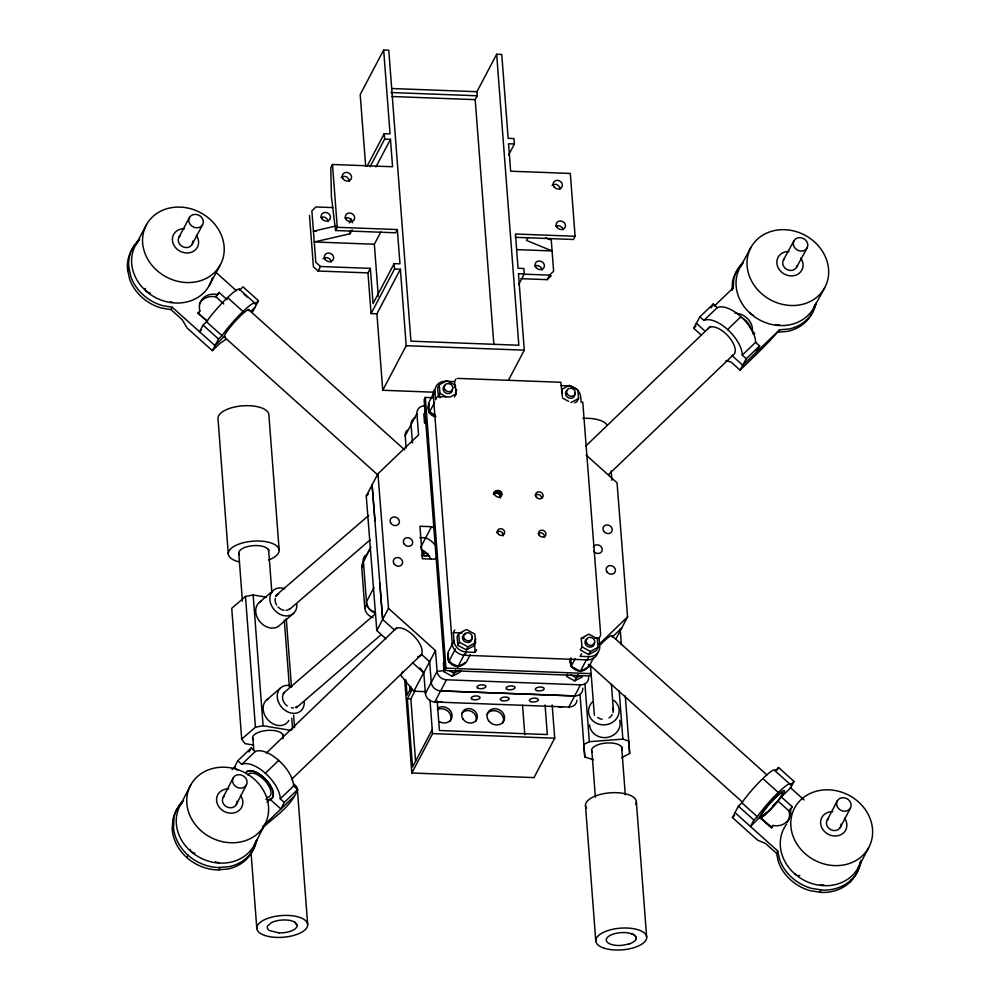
<?xml version="1.0" encoding="UTF-8"?>
<svg xmlns="http://www.w3.org/2000/svg" width="1000" height="1000" viewBox="0 0 1000 1000"><rect width="100%" height="100%" fill="white"/><g stroke="black" fill="none" stroke-linecap="round" stroke-linejoin="round"><path stroke-width="1.5" d="M500.35 497.275C501.025 493.6 495.275 491.262 493.413 494.637C493.638 488.462 503.475 489.837 501.438 495.513C499.387 499.275 492.887 495.9 494.775 492.05M255.287 843.95A43.212 37.638 27.2 0 1 228.113 868.988L217.35 869.925A43.212 37.638 27.2 0 1 172.237 829.6L172.862 819.6A43.212 37.638 27.2 0 1 182.338 802.562M742 264.55A43.212 37.663 28.7 0 0 732.525 281.588L731.975 290.225L733.238 287.9L733.787 279.262A43.212 37.663 28.7 0 1 743.275 262.225M374.438 611.85A10.512 9.175 27.8 0 1 366.7 604.888L363.237 559.375A10.5 9.175 27.8 0 1 365.55 555.225M180.312 805.225L190.8 784.85M172.325 828.213L173.55 825.85M186.75 857.5L187.963 855.138M262.488 827.862C275.338 816.338 291.175 806.325 297.638 789.587L293.625 785.975A27.312 12.862 46.1 0 0 278.688 760.4A27.312 12.862 46.1 0 0 255.138 751.587L251.137 747.975L237.775 760.825L234.387 767.4L237.638 770.312M223.113 797.45L233.238 777.8M249.1 751.925L251.137 747.975M236.287 804.65L246.4 785A7.5 6.538 27.2 0 0 239.275 774.663A7.5 6.538 27.2 0 0 233.775 784.55A7.5 6.538 27.2 0 0 246.4 785M218.85 869.8L220.062 867.438L229.338 866.625A43.212 37.638 27.2 0 0 256.825 840.225M254.062 845.5L264.55 825.125A42.013 36.587 27.2 0 0 224.65 767.225A42.013 36.587 27.2 0 0 193.837 822.613A42.013 36.587 27.2 0 0 264.55 825.125M297.638 789.587L284.275 802.425L280.9 808.988L270.038 799.275L271.175 798.925A18.312 8.625 46.1 0 0 265.038 778.825A18.312 8.625 46.1 0 0 245.675 773.1A18.312 8.625 46.1 0 1 268.188 782.387A18.312 8.625 46.1 0 1 265.85 799.362M821.287 892.425L810.312 890.713A43.212 37.763 27.6 0 1 778.462 862.1L776.55 853.363L765.525 843.462L757.537 840.088L732.438 817.55L738.4 806.15L741.862 802.825A27.312 3.725 -48.1 0 1 762.788 778.575A27.312 3.725 -48.1 0 1 775.088 770.837L778.55 767.513L794.038 781.425L790.65 787.887L781.275 796.912L782.325 795.45M777.2 770.1L778.55 767.513M794.038 781.425L790.575 784.75A27.312 3.725 -48.1 0 0 778.275 792.487A27.312 3.725 -48.1 0 0 757.35 816.725L753.888 820.05L750.5 826.538L759.788 817.138M780.8 796.488L792.337 806.85L789.112 811.05A16.612 14.525 27.6 0 1 787.125 822.375M776.55 853.363L777.775 851.038L735.013 812.625M827.15 820.225L837.288 800.85M840.312 827.438L850.438 808.062A7.5 6.55 27.6 0 0 843.337 797.7A7.5 6.55 27.6 0 0 837.812 807.625A7.5 6.55 27.6 0 0 850.438 808.062M819.762 892.188L820.987 889.85M850.088 882.062L851.312 879.737M858.037 868L868.538 847.913A42.013 36.712 27.6 0 0 828.737 789.825A42.013 36.712 27.6 0 0 797.825 845.4A42.013 36.712 27.6 0 0 868.538 847.913M508.587 155.037L514.4 143.988L513.987 138.575L508.15 138.35L501.763 54.45L496.662 54.25L518.825 345.238L410.938 341.175L388.775 50.188L383.663 50L360.2 94.562L365.65 166.038M370.1 166.725L384.637 139.1L390.475 139.325L392.562 166.75L332.475 164.475L330.775 167.712L331.438 196.925L335.562 230.525L395.65 232.787L397.35 229.562L337.262 227.3L335.562 230.525M367.163 166.1L384.225 133.675L390.062 133.9L383.663 50M309.5 215.362L313.412 266.8L318.1 271.025L320.475 266.5L370.363 268.375L373.05 303.663L394.125 263.612L399.963 263.837L397.35 229.562M375.938 166.938L390.475 139.325M378.3 296.238L374.338 244.237L380.825 231.912M371.075 313.587L394.538 269.025L400.375 269.25L376.912 313.812L371.075 313.587L367.975 272.9L370.363 268.375M493.875 344.688L475.2 99.65L477.25 95.775L476.938 91.713L496.662 54.25M434.012 392.212L382.738 390.275L406.2 345.712L400.375 269.25M385.975 638.8L376.812 630.562L366.262 496L377.95 473.787L418.562 434.888L416.9 413.612A8.988 7.85 27.8 0 1 425.012 405.812M416.9 413.612L405.2 435.812L406.163 447.975M433.137 397.738L425.325 397.438L424.113 399.762L444.712 670.462L589.888 675.938L591.112 673.612L445.938 668.15L444.712 670.462M434.588 391.662L428.475 403.275L429.188 412.663L435.387 416.087M597.85 652.288A12 10.488 27.8 0 1 587.2 659.887L464.725 655.275A12 10.488 27.8 0 1 452.238 644.013L433.275 394.9L434.975 391.662A12 10.488 27.8 0 1 445.812 381.275L454.562 381.6L455.988 378.925M454.487 396.975L456.112 393.875L455.363 385.225L446.925 380.675L439.25 384.775L437.612 387.875L438.363 396.512L440.45 397.65M425.475 411.112L423.837 414.212L424.487 422.7L426.975 424.062M429.188 412.663L434.625 402.337M424.487 422.7L426.125 419.6M438.363 396.512L440 393.425L439.25 384.775M454.275 387.287L455.363 385.225M373.062 617.575A10.525 9.188 27.7 0 1 364.787 608.138L361.763 567.537L363.537 564.15M518.612 284.725L524.3 273.913L523.888 268.5L518.05 268.288L515.438 234.013L575.1 236.262L570.312 173.438L510.65 171.2L508.562 143.763L514.4 143.988M364.787 608.138L367.163 603.625M520.913 278.663L547.188 279.65L549.562 275.125L553.625 271.238L551.263 240.1L545.575 237.775M575.1 236.262L573.4 239.488L515.275 237.3M508.65 379.875L524.288 350.163L518.462 273.7L524.3 273.913M376.812 630.562L388.5 608.362L377.95 473.787M434.925 528.438A19.488 17.025 27.8 0 0 431.525 526.7L420.475 547.675M493.913 493.938L495.275 491.362M494.613 493.413L495.975 490.825M495.45 493.075L496.812 490.5M496.388 492.975L497.738 490.387M497.337 493.1L498.7 490.513M498.25 493.45L499.613 490.863M499.062 494L500.425 491.413M499.712 494.7L501.075 492.125M500.163 495.525L501.525 492.938M500.387 496.4L501.737 493.825M500.075 498.088L501.712 494.7M411.3 687.2L407.075 695.225L405.913 679.95M430 700.075L432.238 729.55L412.537 767L407.35 698.75L412.275 689.375M388.5 608.362L435.475 650.575L423.787 672.788L425.412 693.55A9.025 7.887 27.8 0 0 434.8 702L568.812 707.05A8.988 7.862 28 0 0 576.938 700.3M415.562 760.938L410.838 698.875L415.062 690.825M452.238 644.013L453.938 640.788L453.325 632.663L454.738 629.975M562.337 396.613L561.712 389.4L569.4 385.312L577.837 389.862L578.587 398.512L576.95 401.613L574.763 402.775M452.738 643.363L447.975 652.4L448.688 661.787L457.8 666.812L466.2 662.45L470.288 654.7M458.725 633.612L457.088 636.712L457.85 645.362L466.287 649.912L473.963 645.812L475.6 642.725L474.85 634.075L466.413 629.513L458.725 633.612L459.475 642.262L457.85 645.362M444.462 661.213L443.375 663.275L444.025 671.75L452.262 676.3L459.85 672.35L460.938 670.288M448.688 661.787L455.487 648.875M444.025 671.75L445.65 668.662M434.8 702L446.488 679.788L580.513 684.837A8.988 7.85 27.5 0 0 588.625 677.05M452.262 676.3L455.525 670.1M466.287 649.912L467.912 646.812L475.6 642.725M457.8 666.812L464.6 653.9M474.35 641.55L475.775 638.862M453.938 640.788A12 10.488 27.8 0 0 466.425 652.05L475.175 652.375L476.587 649.688M552.188 704.975L554.712 738.2L534 777.6L411.825 773L432.55 733.6L432.238 729.55M593.438 658.012L588.675 667.062L580.275 671.425L571.163 666.4L575.237 658.65M567.575 674.3L566.487 676.363L574.725 680.9L582.325 676.963M581.95 646.888L580.312 649.987L588.75 654.55L596.438 650.45L598.062 647.35L597.312 638.7L588.875 634.15L581.2 638.237L581.95 646.888L590.388 651.45L598.062 647.35M574.725 680.9L577.987 674.7M588.75 654.55L590.388 651.45M580.275 671.425L586.4 659.8M587.2 659.887L588.9 656.65A12 10.488 27.8 0 0 599.738 646.263L599.113 638.15L600.538 635.462M568.812 707.05L580.513 684.837M615.887 639.075L627.562 616.9L617.05 482.825L586.112 455.012M349.275 222.95L351.325 219.075M374.338 244.237L314.25 241.975L350.1 233.775L352.15 229.9M527.875 237.838L526.512 240.425L552.087 250.938L516.9 249.613M370.838 547.1L363.1 561.9L370.15 548.525M366.163 602.413L373.938 587.537M402.925 671.425L400.812 675.438L413.9 691.213L426.262 691.688M413.9 691.213L423.762 672.487L420.025 667.975M425.412 693.55L437.113 671.338L435.475 650.575M464.725 655.275L466.425 652.05M581.562 653.637L580.15 656.325L588.9 656.65M790.275 808.825A16.612 14.525 27.6 0 1 775.562 825.775L772.987 825.475L771.812 827.688L760.45 817.475M227.062 299.637L219.112 292.488L215.787 296.812A16.612 14.4 28.1 0 0 199.325 304.1M437.013 397.1L435.588 399.787L434.975 391.662M455.387 392.425L456.812 389.75M135.638 245.037L146.575 224.55M225.837 339.462L219.95 343.375L212.338 350.662L187.25 328.137L182.025 319.513L171 309.613L161.562 308.087A43.212 37.462 28.1 0 1 129.713 279.488L127.788 270.788L129.05 268.412M178.925 237.237L189.475 217.463M192.075 244.475L202.625 224.7A7.5 6.5 28.1 0 0 195.5 214.35A7.5 6.5 28.1 0 0 190.025 224.2A7.5 6.5 28.1 0 0 202.625 224.7M171 309.613L172.262 307.238L215.025 345.637L224.288 336.3A18.312 2.5 -48.1 0 1 237.763 318.587A18.312 2.5 -48.1 0 1 248.938 310.675M209.25 285.575L220.188 265.087A42.013 36.425 28.1 0 0 180.325 207.113A42.013 36.425 28.1 0 0 149.637 262.25A42.013 36.425 28.1 0 0 220.188 265.087M217.062 294.438L214.488 294.125A16.612 14.412 28.1 0 0 199.85 310.912L198.575 313.275M252.288 312.413L258.5 300.775L243.025 286.863L239.562 290.175A27.312 3.725 -48.1 0 0 227.55 297.562A27.312 3.725 -48.1 0 0 206.525 321.812L203.062 325.138L199.537 331.737L201.612 329.75M212.338 350.662L218.55 339.038L222.013 335.712A27.312 3.725 -48.1 0 1 243.038 311.462A27.312 3.725 -48.1 0 1 255.05 304.088L258.5 300.775M701.4 335.2L693.675 328.212L699.9 316.837L713.25 304.012L717.275 307.625A27.312 12.925 46.2 0 1 740.95 316.725A27.312 12.925 46.2 0 1 755.6 342.312L759.613 345.925L756.062 352.4M711.137 307.887L713.25 304.012M740.113 267.288L751.075 247.225M783.388 260.075L793.975 240.725M725.987 360.562L731.2 362.15L740.025 370.138L746.25 358.738L759.613 345.925M796.513 267.35L807.1 248A7.5 6.538 28.7 0 0 800 237.6A7.5 6.538 28.7 0 0 794.5 247.488A7.5 6.538 28.7 0 0 807.1 248M740.025 370.138C753.562 357.113 767.463 344 779.587 329.825L788.838 329.05A43.212 37.663 28.7 0 0 816.3 302.688M813.612 308.012L824.587 287.95A42.013 36.612 28.7 0 0 784.862 229.7A42.013 36.612 28.7 0 0 754.038 285.113A42.013 36.612 28.7 0 0 824.587 287.95M792.337 806.85L789.112 811.05L777.738 800.837M219.112 292.488L215.85 296.712L223.75 303.962M775.938 802.513L772.712 806.188M766.925 812.337L760.113 818.725M599.038 644.375L627.562 616.9M612.3 637.062L621.725 627.987M732.438 817.55L734.625 815.45M714.25 306.137L733.238 287.9M232.087 769.6L235.45 766.375M693.675 328.212L695.837 326.138M699.9 316.837L703.925 320.438L717.275 307.625M237.775 760.825L241.775 764.425L255.138 751.587M585.737 446.075L710.288 326.5M266.312 753.088L396.562 627.95M241.775 764.425A27.312 12.862 46.1 0 1 265.325 773.238L278.7 760.4M703.925 320.438A27.312 12.925 46.2 0 1 727.6 329.538L740.95 316.712M267.038 802.163L270.312 799.013M608.387 474.75L732.938 355.175M291.413 779.488L421.662 654.362M284.275 802.425L280.262 798.812L293.625 785.975M746.25 358.738L742.25 355.125L755.6 342.312M779.587 329.825L742.712 365.213L731.888 355.425M262.95 826.237L294.262 796.15M207.688 321.463L198.1 313.275L199.85 310.912M250.825 311.363L254.975 307.387M547.188 279.65L551.25 275.75M366.262 496L368.512 493.837M772.987 825.475L770.925 827.438L759.562 817.237M266.475 597.212L253.15 594.987L245.475 596.462L231.737 608.325L241.7 739.075L245.087 743.662L253.487 745.05M258.938 602.75L273.062 590.562M275.625 595.725L368.75 515.4M289.875 609.1L370.037 539.963M293.6 613.275L279.488 625.462A15.325 12 49.2 0 1 259.163 620.737A15.325 12 49.2 0 1 261.562 601.013M266.363 700.2L280.475 688.012M283.212 693.363L375.175 614.05M241.7 739.075L255.425 727.225L263.1 725.75L291.225 730.438M296.325 707.8L381.225 634.587M341.213 177.625L342.163 176.9A4.725 4.45 44.3 0 1 346.825 177.075L348.575 178.875A4.988 4.688 44.3 0 1 349.25 181.275M552.05 185.562L553 184.85A4.725 4.45 44.2 0 1 557.663 185.025L559.412 186.825A4.988 4.688 44.2 0 1 560.1 189.225M450.412 396.912L456.112 393.875M570.9 402.6L578.587 398.512M459.188 670.45L453.888 673.2L449.387 670.713M580.513 675.65L576.362 677.8L570.612 674.638M621.675 757.675L629.675 753.525L628.725 741.112L622.875 739.125L589.325 741.688L583.837 744.538L584.788 756.938L593.337 759.837M335.838 226.025L313.425 231.15L316.5 231.262M225.413 336.987L224.35 336.712M752.812 333.738L754.775 333.462L752.412 331.312L752.45 328.95A16.612 14.488 28.7 0 0 734.987 313.15M443.963 670.638L437.113 671.338A9.025 7.887 27.8 0 0 446.488 679.788M220.062 867.438L218.575 867.562A43.212 37.638 27.2 0 1 173.463 827.237L174.088 817.237A43.212 37.638 27.2 0 1 183.55 800.212M778.312 332.15L787.562 331.375A43.212 37.663 28.7 0 0 815.025 305.012M407.35 698.75L410.838 698.875M392.163 88.525L476.938 91.713M390.938 92.525L477.25 95.775M391.975 96.512L475.2 99.65M333.088 207.6L315.938 206.95L311.875 210.85L315.8 262.275L320.475 266.5M523.3 274.137L549.562 275.125M318.1 271.025L367.975 272.9M406.2 345.712L524.288 350.163M457.5 378.387L560.9 382.275L561.925 393.025M560.988 385.625L568.275 385.9A12 10.488 27.8 0 1 580.763 397.163L581.175 402.575M438.525 396.562L449.4 396.975M431.525 526.7L419.938 526.263L422.413 558.737L434 559.175A19.488 17.025 27.8 0 0 436.15 558.25M419.888 537.575L425.675 537.8A19.488 17.025 27.8 0 1 434.675 544.587M421.45 555.6L429.025 555.887M453.325 632.663L462.075 632.987M594.75 637.975L599.113 638.15M421.538 654.4L429.637 661.688L431.262 682.45A9.025 7.887 27.8 0 0 440.65 690.9L574.663 695.938A8.988 7.85 27.8 0 0 582.775 688.15M440.65 690.9L574.663 695.938M432.55 733.6L554.712 738.2M278.837 932.875L269.525 930.6A15 6.4 -4.4 0 1 267.65 925.875L271.312 922.712A15 6.4 -4.4 0 1 292.462 921.1L294.95 922.237L297.2 925.275A15 6.4 -4.4 0 1 278.825 932.875M172.262 307.238L162.838 305.712A43.212 37.462 28.1 0 1 130.988 277.113L128.737 267.013A43.212 37.462 28.1 0 1 138.787 240.087L137.513 242.463A43.212 37.462 28.1 0 0 127.475 269.387L127.788 270.788M582.762 401.987L600.675 634.6M562.463 398.05L568.65 401.388M440 393.425L446.175 396.75M459.475 642.262L467.912 646.812M434.975 414.963L430 412.225A9.4 8.225 27.8 0 0 435.85 416.4M294.95 922.237L297.2 925.275M239.363 289.237L254.838 303.15M775.088 770.837L790.575 784.75M243.988 294.15L247.312 297.137M790.2 787.475L804.062 799.938M215.675 272.1L236.488 290.788M611.737 635.588L766.938 774.95M248.388 309.438L404.712 449.9M227.537 297.562L243.025 311.475M762.8 778.575L778.288 792.475M760.4 817.588L771.775 827.8M197.812 312.863L207.037 321.163M589.725 665L742.6 802.288M223.988 336.737L378 475.112M206.525 321.812L222.013 335.712M741.862 802.825L757.35 816.725M203.062 325.138L218.55 339.038M738.4 806.15L753.888 820.05M379.8 583.088L382.663 619.462L394.562 630.15A18.312 8.55 46.1 0 1 415.55 637.812A18.312 8.55 46.1 0 1 417.663 656.725M412.325 662.487L423.787 672.788M696.375 323.288L705.025 331.125M777.775 851.038L779.688 859.775A43.212 37.763 27.6 0 0 811.538 888.375L822.513 890.088A43.212 37.763 27.6 0 0 860.812 862.65M374.975 520.812L372.1 484.888L382.663 619.462M412.488 442.95L411.05 424.712A8.988 7.85 27.8 0 1 413.162 419.062M611.175 470.913L611.875 480.238M636.35 801.737L646.663 937.087M620.2 629L621.375 644.613M625.288 695.938L629.675 753.525M619.2 690.875L622.875 739.125M621.638 746.737L625.3 794.912M611.425 684.375L613.438 710.625M590.4 664.275L594.35 715.225M588.475 664.375L588.675 667.062M591.825 750.562L595.375 797.188M584.938 684.1L589.325 741.688M580.05 694.725L584.788 756.938M585.487 805.612L595.788 940.962M570.55 658.35L571.163 666.4M545.075 704.963L547.325 734.55L439.438 730.5L437.175 700.913M522.55 705.212L524.788 734.725M454.562 381.6L455.037 387.788M474.475 643.1L475.175 652.375M425.325 397.438L445.938 668.15M384.225 133.675L384.637 139.1M394.125 263.612L394.538 269.025M409.862 686.188L410.213 690.775M376.912 313.812L382.738 390.275M404.75 679.975L411.825 773M349.862 230.688L350.1 233.775M332.475 164.475L337.262 227.3M286.262 618.65L291.475 687.125M293.612 715.15L294.562 727.6M279.175 550.087L268.863 414.738A25.512 10.875 -4.4 0 0 242.6 405.838A25.512 10.875 -4.4 0 0 217.987 418.625L228.3 553.975M297.362 789.125L307.675 924.475M284.288 620.175L289.387 687.1M291.75 718.225L292.587 729.125M268.562 549.188L271.875 592.7M282.65 734.125L283 738.787M253.15 594.987L263.1 725.75M245.475 596.462L255.425 727.225M238.762 553.025L242.425 601.2M252.838 737.962L253.787 750.387M251 852.125L256.8 928.363M320.812 217.45A4.8 4.2 27.8 0 1 328.1 221.462M323.088 258.712A4.8 4.2 27.8 0 1 331.287 262.075M534.738 265.988A4.8 4.2 27.8 0 1 542.025 270.012M563.225 229.75A5 3.825 18.8 0 0 562.325 227.775L560.413 226.287A4.713 3.613 18.8 0 0 555.737 226.112M352.375 222.8A5 3.825 18.8 0 0 351.475 219.838L349.562 218.35A4.713 3.613 18.8 0 0 344.9 218.175M582.913 418.363A25.512 10.875 -4.4 0 1 606.775 424.613M631.45 933.713A15.012 6.4 -4.3 0 1 635.8 939.575M586.562 808.35A25.512 10.875 -4.4 0 1 610.087 792.825A25.512 10.875 -4.4 0 1 635.7 804.6M239.412 554.788A15 6.4 -4.4 0 1 251.3 545.862A15 6.4 -4.4 0 1 268.7 550.887M238.912 561.812A25.512 10.875 -4.4 0 1 234.788 545.938A25.512 10.875 -4.4 0 1 272.688 543.575A25.512 10.875 -4.4 0 1 268.55 559.975M293.538 783.962A25.512 10.875 -4.4 0 1 296.712 792M815.375 304.312A42.013 36.612 28.7 0 1 758.375 319.262A42.013 36.612 28.7 0 1 743.175 262.75M800.812 258.075A13.5 11.762 28.7 0 1 795.325 275.338A13.5 11.762 28.7 0 1 777.225 265.312A13.5 11.762 28.7 0 1 789 251.537M797.113 265.75A7.5 6.538 28.7 0 1 786.775 269.425A7.5 6.538 28.7 0 1 784.438 258.725M741.275 317.362A16.612 14.475 28.7 0 1 750.825 328.875M753.612 315.25A4.875 4.25 28.7 0 1 749.975 312.488M779.488 324.675A4.875 4.25 28.7 0 1 775.875 324.525M727.6 329.538A27.312 12.925 46.2 0 1 742.25 355.125M707.7 329.113A18.312 8.662 46.2 0 1 727.188 335.062A18.312 8.662 46.2 0 1 733.05 355.087M247.913 775.062A15.312 7.212 46.1 0 1 265.462 781.312A15.312 7.212 46.1 0 1 267.275 797.262M256.3 840.5A42.013 36.587 27.2 0 1 199.4 857.337A42.013 36.587 27.2 0 1 183.375 800.675M236.988 801.312A7.5 6.538 27.2 0 1 227.413 807.188A7.5 6.538 27.2 0 1 224.163 796.1M240.575 795.387A13.5 11.762 27.2 0 1 235.1 812.613A13.5 11.762 27.2 0 1 216.95 802.7A13.5 11.762 27.2 0 1 228.725 788.913M194.938 853.15A4.875 4.25 27.2 0 1 190.025 849.463M219.088 862.525A4.875 4.25 27.2 0 1 217.237 862.463M216.337 862.188A4.875 4.25 27.2 0 1 215.487 861.75M265.325 773.238A27.312 12.862 46.1 0 1 280.262 798.812M212.262 277.975A42.013 36.425 28.1 0 1 155.425 297.512A42.013 36.425 28.1 0 1 139.575 239.462M192.775 241.15A7.5 6.5 28.1 0 1 183.225 246.962A7.5 6.5 28.1 0 1 179.963 235.888M196.337 235.25A13.5 11.712 28.1 0 1 190.9 252.425A13.5 11.712 28.1 0 1 172.775 242.438A13.5 11.712 28.1 0 1 184.513 228.738M150.2 292.975A4.875 4.225 28.1 0 1 145.125 288.412M172.45 302.375A4.875 4.225 28.1 0 1 170.7 301.65M861.087 860.337A42.013 36.712 27.6 0 1 805.45 880.975A42.013 36.712 27.6 0 1 786.587 824.137M841.025 824.1A7.5 6.55 27.6 0 1 831.425 829.987A7.5 6.55 27.6 0 1 828.2 818.863M844.613 818.15A13.5 11.8 27.6 0 1 839.112 835.438A13.5 11.8 27.6 0 1 820.975 825.487A13.5 11.8 27.6 0 1 832.775 811.663M860.062 862.175A43.212 37.763 27.6 0 1 821.287 892.425M799.812 875.575A4.875 4.263 27.6 0 1 797.975 875.512M797.062 875.225A4.875 4.263 27.6 0 1 794.812 873.538M823.9 884.812A4.875 4.263 27.6 0 1 820.275 884.688M562.425 706.8A8.238 7.2 27.8 0 1 558.288 706.65M441.825 701.513A8.238 7.2 27.8 0 1 435.812 702.025M464.038 663.6A9.4 8.225 27.8 0 1 453.1 664.525A9.4 8.225 27.8 0 1 448.125 654.812M465.012 662.537A9.4 8.225 27.8 0 1 452.762 665.175A9.4 8.225 27.8 0 1 448.537 653.462M586.5 668.213A9.4 8.225 27.8 0 1 582.575 670.25M577.85 670.075A9.4 8.225 27.8 0 1 573.587 667.725M570.925 663.825A9.4 8.225 27.8 0 1 570.588 659.438M587.487 667.15A9.4 8.225 27.8 0 1 575.237 669.788A9.4 8.225 27.8 0 1 571.013 658.075M435.5 417.038A9.4 8.225 27.8 0 1 429.012 404.4M428.925 410.15A9.4 8.225 27.8 0 1 429.35 403.75M592.425 644.938A4.8 4.2 27.8 0 1 592.663 646.075M594.3 642.975A4.8 4.2 27.8 0 1 587.587 646.462A4.8 4.2 27.8 0 1 587.013 638.962M471.587 637.212A4.8 4.2 27.8 0 1 468.688 642.4A4.8 4.2 27.8 0 1 462.738 639.113A4.8 4.2 27.8 0 1 465.637 633.938M452.35 389.5A4.8 4.2 27.8 0 1 445.637 392.987A4.8 4.2 27.8 0 1 445.062 385.487M574.575 393A4.8 4.2 27.8 0 1 572.05 398.088A4.8 4.2 27.8 0 1 566.062 395.625A4.8 4.2 27.8 0 1 567.525 390.112M289.575 608.825A9.3 7.287 49.2 0 1 286.062 610.375M283.975 610.312A9.3 7.287 49.2 0 1 278 606.888M276.562 604.938A9.3 7.287 49.2 0 1 275.262 598.425M275.925 596.538A9.3 7.287 49.2 0 1 278.688 593.975M293.488 707.837A9.3 7.287 49.2 0 1 291.388 707.763M287.213 705.962A9.3 7.287 49.2 0 1 284.513 692.475M296.988 706.275A9.3 7.287 49.2 0 1 295.4 707.325M288.837 720.413A15.325 12 49.2 0 1 268.3 720.225A15.325 12 49.2 0 1 268.05 698.95M253.188 739.737A15.312 6.525 -4.4 0 1 267.312 730.413A15.312 6.525 -4.4 0 1 282.688 737.487M296.812 604.163A15.325 12 49.2 0 1 283.6 615.588A15.325 12 49.2 0 1 269.825 598.088A15.325 12 49.2 0 1 284.637 588.7M304.225 701.625A15.325 12 49.2 0 1 291.012 713.037A15.325 12 49.2 0 1 277.238 695.537A15.325 12 49.2 0 1 292.062 686.162M612.65 708.15A9.3 8.413 -4.4 0 1 612.975 712.487M612.2 714.587A9.3 8.413 -4.4 0 1 609.038 717.913M602.062 719.287A9.3 8.413 -4.4 0 1 597.737 717.438M619.688 720.212A15.325 13.863 -4.4 0 1 607.212 737.425A15.325 13.863 -4.4 0 1 589.55 724.925M592.175 752.337A15.312 6.525 -4.4 0 1 606.3 743.025A15.312 6.525 -4.4 0 1 621.675 750.088M613.913 700.413A15.325 13.863 -4.4 0 1 615.4 719.95A15.325 13.863 -4.4 0 1 593.787 721.6A15.325 13.863 -4.4 0 1 592.3 702.062M433.275 394.9A12 10.488 27.8 0 1 434.425 389.538M582.962 638.387A8.25 7.212 27.7 0 1 584.012 637.975M496.5 532.612A3.762 3.287 27.8 0 1 503.188 535.913M535.15 495.288A3.9 3.413 27.8 0 1 541.775 498.113M538.275 533.5A3.825 3.337 27.8 0 1 544.487 537.463M438.413 707.65A9 7.862 27.7 0 1 452.062 715.175A9 7.862 27.7 0 1 439.475 721.725M437.388 709.6A9 7.862 27.7 0 1 448.038 711.287A9 7.862 27.7 0 1 450.175 721.137M486.9 714.425A9 7.862 27.7 0 1 498.625 711.9A9 7.862 27.7 0 1 502.675 723.112M461.525 713.913A8.012 7 27.7 0 1 471.962 711.675A8.012 7 27.7 0 1 475.562 721.65M375.438 613.075A10.525 9.188 27.7 0 1 367.7 606.087M361.763 567.537A10.475 9.15 27.8 0 1 362.762 562.863M421 549.425A19.488 17.025 27.8 0 1 430.812 558.8M405.2 435.812A8.988 7.85 27.8 0 1 407.312 430.163M593.337 546.838A4.8 4.2 27.8 0 1 600.288 545.925A4.8 4.2 27.8 0 1 600.812 552.562A4.8 4.2 27.8 0 1 593.675 551.163M600.588 644.6A18.312 2.475 -48.1 0 1 611.925 636.413M423.612 553.375A2.7 1.137 -4.2 0 1 424.675 551.388M629.125 943.975L621.712 945.4A15 6.4 -4.4 0 1 607 937.913A15 6.4 -4.4 0 1 630.462 933.4A15 6.4 -4.4 0 1 629.125 943.975M346.112 219.35L345.325 217.15A4.8 4.2 27.8 0 1 351.275 213.325A4.8 4.2 27.8 0 1 353.775 220.25A4.8 4.2 27.8 0 1 346.112 219.35M325.125 259.387A4.8 4.2 27.8 0 0 333.2 259.688A4.8 4.2 27.8 0 0 328.663 253.038A4.8 4.2 27.8 0 0 325.125 259.387M321.938 218.787A4.8 4.2 27.8 0 0 330.012 219.088A4.8 4.2 27.8 0 0 325.475 212.438A4.8 4.2 27.8 0 0 321.938 218.787M535.862 267.325A4.8 4.2 27.8 0 0 543.95 267.625A4.8 4.2 27.8 0 0 539.412 260.975A4.8 4.2 27.8 0 0 535.862 267.325M343.013 178.75A4.8 4.2 27.8 0 0 351.1 179.05A4.8 4.2 27.8 0 0 346.562 172.4A4.8 4.2 27.8 0 0 343.013 178.75M553.85 186.7A4.8 4.2 27.8 0 0 561.938 187A4.8 4.2 27.8 0 0 557.4 180.35A4.8 4.2 27.8 0 0 553.85 186.7M556.95 227.288A4.8 4.2 27.8 0 0 565.025 227.6A4.8 4.2 27.8 0 0 560.487 220.95A4.8 4.2 27.8 0 0 556.95 227.288M603.825 948.062A25.512 10.875 -4.4 0 0 646.012 939.963A25.512 10.875 -4.4 0 0 613.837 929.05A25.512 10.875 -4.4 0 0 603.825 948.062M264.837 935.462A25.512 10.875 -4.4 0 0 307.025 927.35A25.512 10.875 -4.4 0 0 274.85 916.45A25.512 10.875 -4.4 0 0 264.837 935.462M766.287 813.025A15.312 2.087 -48.1 0 0 782.45 793.45A15.312 2.087 -48.1 0 0 767.688 806.188A15.312 2.087 -48.1 0 0 766.287 813.025M765.125 814.775A18.312 2.5 -48.1 0 0 784.463 791.363A18.312 2.5 -48.1 0 0 766.8 806.612A18.312 2.5 -48.1 0 0 765.125 814.775M444.837 389.538A4.5 3.938 27.8 0 0 452.413 389.812A4.5 3.938 27.8 0 0 448.162 383.587A4.5 3.938 27.8 0 0 444.837 389.538M567.3 394.137A4.5 3.938 27.8 0 0 574.875 394.425A4.5 3.938 27.8 0 0 570.625 388.2A4.5 3.938 27.8 0 0 567.3 394.137M464.338 638.65A4.5 3.938 27.8 0 0 471.912 638.938A4.5 3.938 27.8 0 0 467.663 632.7A4.5 3.938 27.8 0 0 464.338 638.65M586.812 643.263A4.5 3.938 27.8 0 0 594.388 643.55A4.5 3.938 27.8 0 0 590.125 637.312A4.5 3.938 27.8 0 0 586.812 643.263M536.163 496.912A3.9 3.413 27.8 0 0 542.737 497.262A3.9 3.413 27.8 0 0 539.138 491.812A3.9 3.413 27.8 0 0 536.163 496.912M497.825 533.4A3.762 3.287 27.8 0 0 504.175 534.1A3.762 3.287 27.8 0 0 501.05 528.688A3.762 3.287 27.8 0 0 497.825 533.4M539.038 534.987A3.825 3.337 27.8 0 0 545.475 535.662A3.825 3.337 27.8 0 0 542.263 530.188A3.825 3.337 27.8 0 0 539.038 534.987M488.537 720.6A9 7.862 27.7 0 0 503.688 721.175A9 7.862 27.7 0 0 495.188 708.7A9 7.862 27.7 0 0 488.537 720.6M463.1 719.2A8.012 7 27.7 0 0 476.575 719.7A8.012 7 27.7 0 0 469.012 708.612A8.012 7 27.7 0 0 463.1 719.2M414.875 417.837A8.988 7.85 27.8 0 0 413.975 418.4A8.988 7.862 28.1 0 1 414.875 417.837M472.5 699.463A4.5 1.925 -4.4 0 0 479.95 698.037A4.5 1.925 -4.4 0 0 474.275 696.112A4.5 1.925 -4.4 0 0 472.5 699.463M501.662 700.562A4.5 1.925 -4.4 0 0 509.1 699.137A4.5 1.925 -4.4 0 0 503.425 697.212A4.5 1.925 -4.4 0 0 501.662 700.562M530.825 701.663A4.5 1.913 -4.4 0 0 538.263 700.238A4.5 1.913 -4.4 0 0 532.587 698.312A4.5 1.913 -4.4 0 0 530.825 701.663M404.137 544.025A4.8 4.2 27.8 0 0 412.212 544.325A4.8 4.2 27.8 0 0 407.688 537.675A4.8 4.2 27.8 0 0 404.137 544.025M606.925 571.9A4.8 4.2 27.8 0 0 615 572.212A4.8 4.2 27.8 0 0 610.475 565.562A4.8 4.2 27.8 0 0 606.925 571.9M394.062 563.888A4.8 4.2 27.8 0 0 402.15 564.188A4.8 4.2 27.8 0 0 397.612 557.537A4.8 4.2 27.8 0 0 394.062 563.888M603.75 531.3A4.8 4.2 27.8 0 0 611.825 531.587A4.8 4.2 27.8 0 0 607.275 524.95A4.8 4.2 27.8 0 0 603.75 531.3M478.35 688.363A4.5 1.925 -4.4 0 0 485.8 686.938A4.5 1.925 -4.4 0 0 480.112 685.013A4.5 1.925 -4.4 0 0 478.35 688.363M507.512 689.463A4.5 1.913 -4.4 0 0 514.95 688.025A4.5 1.913 -4.4 0 0 509.275 686.1A4.5 1.913 -4.4 0 0 507.512 689.463M536.675 690.562A4.5 1.925 -4.4 0 0 544.113 689.125A4.5 1.925 -4.4 0 0 538.438 687.2A4.5 1.925 -4.4 0 0 536.675 690.562M390.875 523.275A4.8 4.2 27.8 0 0 398.963 523.587A4.8 4.2 27.8 0 0 394.425 516.938A4.8 4.2 27.8 0 0 390.875 523.275M423.775 555.5A2.7 1.137 -4.2 0 0 428.237 554.663A2.7 1.137 -4.2 0 0 424.837 553.513A2.7 1.137 -4.2 0 0 423.775 555.5"/></g></svg>
